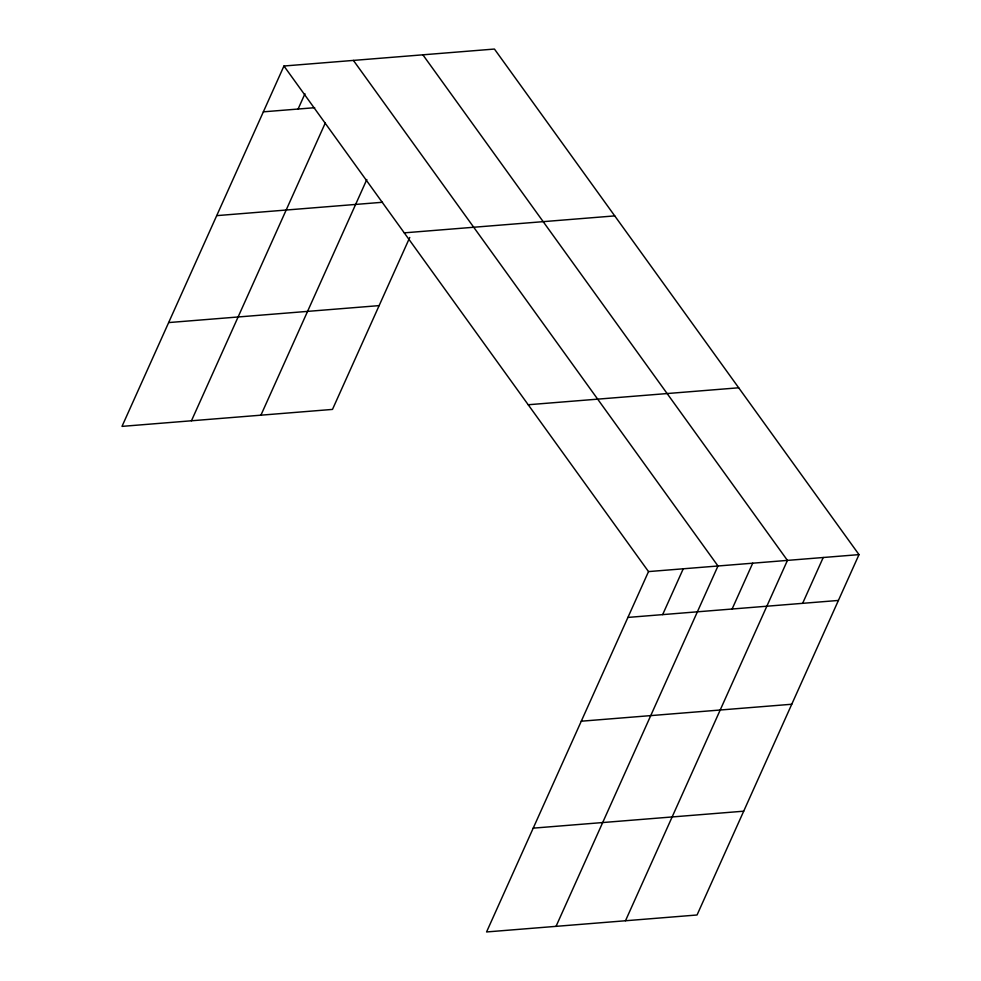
<?xml version="1.0" encoding="UTF-8"?>
<svg xmlns="http://www.w3.org/2000/svg" width="981" height="981" viewBox="0 0 981 981"><rect width="100%" height="100%" fill="white"/><g stroke="black" fill="none" stroke-linecap="round" stroke-linejoin="round"><path stroke-width="1.47" d="M283.95 66.009L648.515 571.592L486.564 931.95L697.05 914.991L859 554.621L494.436 49.05L283.95 66.009L122 426.379L332.485 409.408L409.764 237.439M298.089 109.038L304.956 93.759M191.454 420.775L325.349 122.846M260.921 415.184L366.82 179.523M662.653 614.609L683.254 568.784M556.031 926.358L717.982 565.988L353.418 60.417M732.108 609.017L752.709 563.192M625.486 920.754L787.436 560.396L422.872 54.813M802.63 603.34L823.218 557.515M263.362 111.834L314.693 107.702M216.715 215.636L382.467 202.27M404.258 232.853L614.744 215.894M168.646 322.577L379.132 305.618M528.207 404.748L738.693 387.789M648.515 571.592L859 554.621M627.926 617.417L838.399 600.446M581.279 721.207L791.753 704.248M533.21 828.148L743.696 811.189"/></g></svg>
